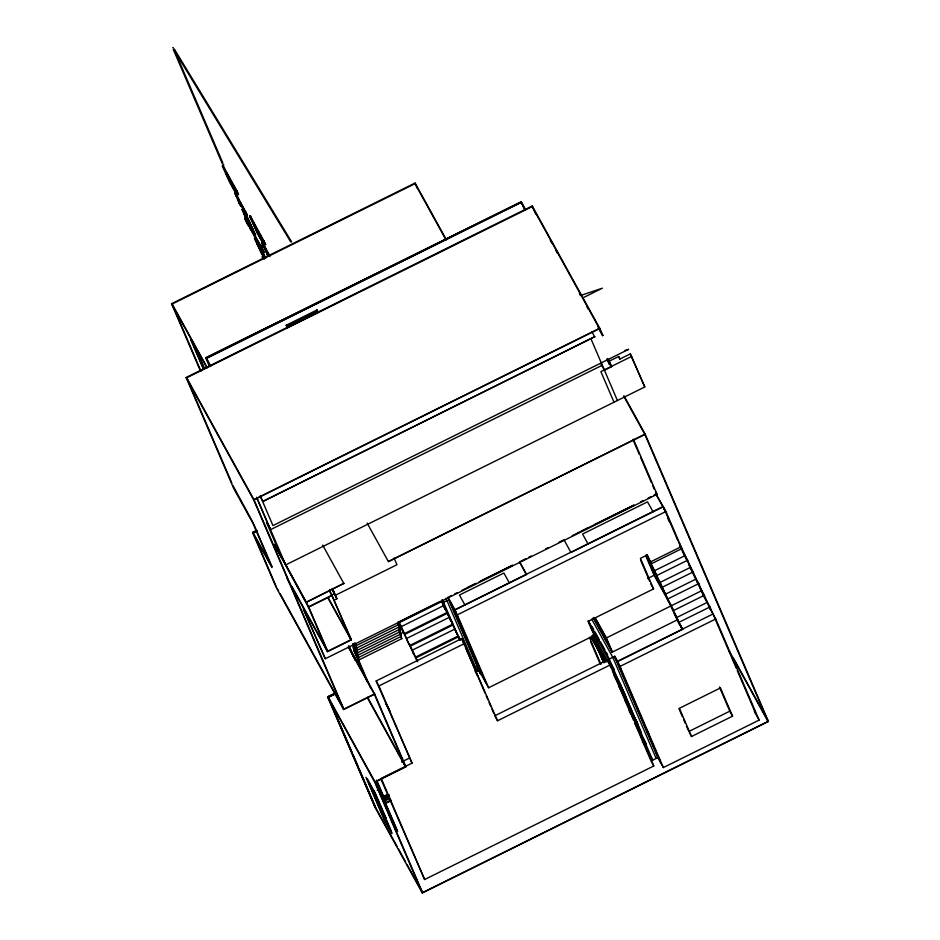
<?xml version="1.0" encoding="UTF-8"?>
<svg xmlns="http://www.w3.org/2000/svg" width="940" height="940" viewBox="0 0 940 940"><rect width="100%" height="100%" fill="white"/><g stroke="black" fill="none" stroke-linecap="round" stroke-linejoin="round"><path stroke-width="1.41" d="M173.266 47.505L172.666 47.799M232.544 185.286L235.729 193.276L229.137 181.326L222.369 166.039L223.062 165.699L236.857 190.703L238.454 194.427L237.773 194.768L232.544 185.286L233.226 184.945L238.454 194.427M225.718 172.925L233.332 188.376L225.718 172.925L226.399 172.584L233.755 187.178M233.625 187.554L230.676 182.101L231.475 181.784M237.773 194.768L236.175 191.043L236.857 190.703M235.317 192.453L238.631 199.221L237.949 199.562L235.928 195.814L234.624 192.794L235.317 192.453L247.197 214.802L246.515 215.143L239.23 202.405L240.64 205.848L241.322 205.508L239.912 202.065L247.197 214.802M235.928 195.814L236.61 195.473M237.949 199.562L237.362 198.998L239.054 203.122L239.735 202.782L241.322 205.508M240.076 203.487L240.769 203.146M246.515 215.143L244.941 211.476L245.634 211.148M259.722 235.282L262.883 243.319L257.29 233.32L249.558 216.036L250.24 215.695L265.644 244.424L264.963 244.764L259.722 235.282L260.415 234.941L265.644 244.424M252.907 222.921L260.509 238.255L252.907 222.921L253.589 222.58L260.039 235M248.724 225.647L249.405 225.318L261.849 247.702L260.697 244.929L260.004 245.27L261.167 248.031L248.724 225.647L263.529 253.025L260.004 245.27M250.31 229.337L250.992 229.008L252.378 231.51M257.983 232.121L258.664 231.792M264.963 244.764L263.365 241.04L264.046 240.699M262.507 242.461L265.82 249.218L265.139 249.558L261.813 242.79L262.507 242.461L270.062 256.162M265.585 258.418L254.399 238.255L264.328 259.052L259.416 247.596L260.098 247.255L261.661 250.204M263.106 245.81L263.799 245.469M261.332 247.514L262.013 247.173L264.211 252.684L253.765 234.025M265.139 249.558L264.645 248.947L267.829 255.845L268.511 255.504L267.101 252.132L269.24 255.48M200.15 370.348L171.562 303.714L415.081 183.042L446.441 239.853M200.972 371.218L172.149 304.02L414.975 183.688L445.842 239.606M205.778 357.835L521.254 201.818L205.778 357.835L209.526 366.412M206.495 358.399L521.16 202.476M316.98 309.988L317.485 311.163L286.712 326.415L286.207 325.24L316.98 309.988L318.355 312.48M256.949 530.889L252.837 532.957L271.954 567.572L252.978 523.357L233.731 488.495L186.108 377.492L532.228 205.966L599.732 328.248L602.857 335.533L598.357 328.178M289.109 326.815L315.159 313.901M231.804 482.949L186.684 377.798L532.122 206.624L599.485 328.647L602.516 335.709M582.87 297.863L602.411 288.18L581.014 295.325M348.505 647.402L374.39 694.296L343.617 709.547L253.612 499.763L599.732 328.248M348.435 646.426L374.637 693.896L343.852 709.148L254.047 499.822L599.485 328.647M263.012 501.373L594.668 336.743L263.012 501.373L260.075 496.003M343.617 709.547L276.254 587.524L252.566 532.463L256.409 530.56M256.55 530.806L252.566 532.463M253.283 533.027L257.09 531.147M256.702 497.389L285.678 564.917L644.793 386.963L630.305 353.898L620.036 358.986L618.661 356.495L608.403 361.571L609.543 364.238M631.68 356.389L600.895 371.641L614.008 402.214M608.474 359.327L611.599 366.623L604.42 370.184L600.883 363.721M281.448 557.209L280.061 553.002M624.066 395.904L645.134 434.08L388.385 561.591L644.887 434.48L623.772 396.222M306.299 602.27L343.817 583.399L306.299 602.27L274.68 545L308.32 606.982L327.484 651.667L351.431 639.799L329.447 590.026M331.597 595.067L334.17 593.798L332.654 590.273L335.404 595.255L396.962 564.74L394.072 557.996M308.32 606.982L332.255 595.114M332.02 595.514L350.984 639.729L327.731 651.255L308.755 607.04L332.02 595.514L329.2 590.426M334.346 600.049L336.92 598.78L332.513 588.511M655.486 493.042L665.955 511.478L681.089 546.751L650.304 562.003M454.561 593.998L457.193 592.694M467.685 587.488L474.254 584.234M480.81 580.99L512.3 565.387M577.654 532.992L588.099 527.822M594.62 524.591L633.772 505.191M648.118 498.082L650.727 496.79M449.003 596.783L451.599 595.49M461.998 590.344L476.286 583.258M478.895 581.966L512.688 565.222M520.831 561.192L526.059 558.595M528.679 557.303L531.288 555.998M545.682 548.878L548.29 547.585M558.76 542.392L563.988 539.807L570.956 552.485L662.959 506.895L655.956 494.193M572.143 535.765L578.723 532.498M581.355 531.194L633.971 505.121M640.539 501.866L643.172 500.562M653.7 495.345L656.332 494.041M413.623 653.923L398.666 621.963L440.12 601.424M325.311 658.717L303.385 609.05L325.311 658.717L657.06 494.322L633.419 439.215M355.285 643.583L356.366 645.545L399.112 624.36L398.102 621.998M446.994 600.625L443.574 602.317L441.976 599.685M397.996 624.418L400.017 629.13L357.259 650.316L354.239 643.254L356.812 647.93L399.571 626.745L398.055 623.208M444.749 608.544L441.424 600.778L443.997 605.454L401.239 626.639L398.666 621.963M352.97 644.111L357.717 652.701L400.464 631.516L398.948 627.991M399.759 634.136L403.683 632.197L400.934 627.215M353.416 646.497L358.163 655.086L400.91 633.901L398.901 629.201M404.271 633.689L447.029 612.504M404.682 634.441L447.44 613.256L460.154 640.234M353.863 648.882L358.61 657.471L401.368 636.286L398.842 630.411M456.17 612.633L455.019 609.942L526.494 574.528L519.526 561.838L526.494 574.528M367.129 681.347L353.91 650.515L359.056 659.857L401.815 638.671L399.794 633.971M406.844 638.366L449.602 617.181L444.855 608.58M651.091 563.695L647.284 554.952L640.434 558.337L653.559 588.922L588.569 621.117L594.632 635.229L488.6 687.763L457.322 614.854L665.955 511.478M409.875 645.416L452.634 624.231M410.287 646.168L453.045 624.982M417.149 661.02L412.448 650.092L455.207 628.907M375.295 807.836L327.672 696.822L335.369 693.003M335.51 693.262L327.672 696.822M645.134 434.08L768.438 721.485L422.319 893L375.577 808.33L327.954 697.316L335.862 693.368M336.003 693.614L328.389 697.386L329.552 700.077M415.48 657.142L458.238 635.957M458.649 636.709L415.891 657.894L417.56 661.772M610.389 664.839L653.782 765.971L424.633 879.523L381.24 778.391L412.026 763.139L376.164 680.971L461.669 638.601L497.53 720.769L610.389 664.839L607.639 659.857L494.781 715.786L497.53 720.769M412.026 763.139L378.914 685.953L464.419 643.583M660.738 583.529L668.505 601.259L646.885 554.506M649.082 558.995L651.761 566.221L656.872 575.468L687.645 560.216L683.18 552.121M651.291 563.788L682.064 548.537L678.339 541.769M682.205 551.134L679.514 543.908L680.689 547.609M385.788 703.108L389.865 710.828M654.311 570.839L685.096 555.587M647.672 578.511L654.475 575.104L645.956 555.246M657.342 577.9L660.232 582.354M477.027 670.702L479.083 669.68M478.977 670.337L477.273 671.184L445.948 598.263M659.892 582.518L690.677 567.266M662.453 587.148L693.227 571.896L688.761 563.8M674.427 612.774L682.217 629.248L677.106 620L663.264 589.404M693.368 574.493L687.645 560.216M665.473 594.197L696.258 578.946M668.023 598.827L698.808 583.576L694.343 575.48M698.937 586.172L693.227 571.896M621.129 669.562L617.674 661.513L682.663 629.307L677.411 619.812L612.128 652.195L606.077 638.084L701.839 590.626M699.924 587.159L704.389 595.255L673.604 610.507L654.17 575.292L645.757 555.693M704.518 597.852L698.808 583.576M594.844 636.78L600.637 650.269L599.262 650.95L592.905 636.11M601.647 652.63L600.272 653.3L604.326 662.747M676.636 617.568L707.42 602.305M679.185 622.186L709.97 606.934L704.859 597.687M401.58 761.964L409.276 758.157M617.674 661.513L614.784 656.284L609.355 659.011L588.299 620.858M675.061 613.926L679.667 624.618L671.9 606.958M710.1 609.531L704.389 595.255M713.002 613.996L617.227 661.443L660.62 762.575M422.319 893L374.684 781.986L405.469 766.735L374.39 694.296M644.887 434.48L767.992 721.415L422.554 892.601L375.13 782.057L405.916 766.805L374.637 693.896M715.751 618.966L759.132 720.099L663.37 767.557L619.977 666.425L715.751 618.966L710.44 609.367M377.175 790.188L379.454 789.059L375.33 781.587M387.409 794.582L383.461 796.533L384.014 797.531L389.278 794.923M387.48 794.7L383.532 796.662L376.611 780.553M382.803 799.552L389.219 796.368M383.214 800.304L389.63 797.12M384.531 801.068L389.571 798.577M384.554 803.277L390.899 800.14M384.413 803.63L391.04 800.386M384.554 803.876L390.97 800.704M391.804 832.687L384.237 818.999L385.952 818.141L383.931 819.175L391.91 833.616L373.944 791.762L365.977 777.309L383.931 819.175M688.773 731.52L729.804 711.181L719.429 686.987M691.523 736.502L732.554 716.163L720.451 687.939L679.409 708.278L691.523 736.502L689.455 732.765M655.92 757.957L657.977 756.947L614.784 656.284M642.42 741.167L652.736 760.143L657.871 757.593L614.478 656.461L619.977 666.425M580.344 295.548L579.393 293.092M624.642 350.667L628.649 349.328L272.953 525.589L260.404 496.344M238.631 199.221L238.043 198.657L238.196 199.245M235.834 192.3L236.41 192.935L233.226 184.945M248.442 224.46L245.34 217.974L245.716 219.02M265.82 249.218L265.327 248.607L265.808 250.299M262.942 242.179L263.564 242.978L260.415 234.941M262.883 256.127L263.776 257.313M263.094 257.642L262.201 256.467L262.33 257.325M174.441 49.303L291.659 241.921M173.524 49.268L290.742 241.886M260.944 237.761L253.589 222.58M260.697 244.929L262.013 247.173M239.054 203.122L240.64 205.848M245.857 215.131L253.189 230.077L249.453 223.508M644.793 386.963L630.305 353.898M586.948 306.71L588.322 309.213M598.016 326.756L602.857 335.533M550.323 240.417L551.745 242.99M555.998 250.698L557.408 253.271M525.648 209.773L521.394 202.065L206.06 358.328L210.302 366.024M521.019 202.229L525.354 210.067M607.416 359.033L611.599 366.623M591.824 331.609L594.762 336.978M606.958 358.939L611.153 366.553L608.133 359.503M600.918 362.746L602.293 365.237L270.544 529.643L266.42 522.17L281.554 557.444M655.685 491.832L657.06 494.322M682.84 552.285L686.27 559.288M688.421 563.965L691.852 570.968M694.002 575.656L697.433 582.647M699.583 587.336L704.013 596.677M705.164 599.015L707.08 602.481M653.042 511.818L647.543 501.854L582.565 534.049L588.064 544.013M733.282 657.8L768.438 721.485M728.993 650.774L767.992 721.415M754.28 711.31L755.678 713.848M759.132 720.099L756.289 714.894M652.748 567.208L662.923 589.58M729.804 711.181L732.554 716.163M655.18 576.385L671.501 605.948M680.008 624.454L682.663 629.307M650.809 583.94L653.559 588.922M595.208 617.674L606.382 637.908L612.434 652.008L593.363 617.474M594.809 617.686L606.077 638.084M593.328 618.144L612.128 652.195M591.718 619.166L612.774 657.318L656.155 758.451M592.188 626.851L593.598 629.4M595.008 631.939L599.226 639.588M600.637 642.138L604.855 649.787M606.253 652.325L607.663 654.875M590.99 627.438L614.208 669.491M591.883 630.246L594.632 635.229M592.94 634.394L619.86 682.875M600.637 650.269L606.97 661.736M618.92 683.404L625.253 694.871M606.793 661.831L600.46 650.363L594.092 635.522M615.23 677.117L625.782 696.223M601.471 652.712L605.689 660.35M614.137 675.649L621.869 689.655M657.977 756.947L660.174 760.93M599.086 650.88L604.89 661.149M618.955 686.623L630.705 708.161M605.195 662.218L590.943 637.414M624.184 696.622L630.517 708.09L640.352 731.026M657.871 757.593L663.37 767.557M591.26 637.25L598.334 650.057M629.06 707.409L636.803 721.427M624.677 699.854L638.037 724.059M635.851 721.92L638.659 727.019M635.675 722.002L640.598 730.92M629.107 710.64L641.55 733.447L620.423 684.202M635.182 723.87L646.438 744.257M638.507 730.145L646.238 744.139M651.032 760.989L653.782 765.971M509.398 582.988L503.899 573.024L459.437 595.067L464.936 605.031M318.026 312.609L316.674 310.177L317.285 311.587L287.182 326.497L286.583 325.087L287.922 327.52M222.369 166.039L236.175 191.043M249.558 216.036L263.365 241.04M234.624 192.794L244.941 211.476M261.813 242.79L269.38 256.502M268.558 255.821L266.42 252.472L267.829 255.845M455.019 609.942L448.004 597.241L479.682 671.09M457.322 614.854L447.698 597.429L480.493 673.863L478.425 670.126M442.67 600.531L444.091 603.092M481.186 673.498L485.393 681.112M476.921 666.601L488.6 687.763M451.059 620.858L452.481 623.42M456.605 633.019L460.271 639.647M286.207 325.24L287.581 327.731M475.041 671.136L475.464 671.877M476.004 672.864L477.626 675.801M367.152 523.098L388.385 561.591M398.654 623.255L400.593 626.757M398.031 622.398L399.112 624.36M397.937 623.796L399.571 626.745M407.596 641.456L412.448 650.092M398.936 627.168L400.017 629.13M413.201 653.183L417.513 660.832M398.842 628.566L400.464 631.516M399.829 631.939L400.91 633.901M399.735 633.349L401.368 636.286M400.734 636.709L401.815 638.671M322.69 545.13L343.923 583.634M210.748 366.083L206.365 358.152L209.385 365.131M334.17 593.798L336.92 598.78M172.149 304.02L206.788 366.776M171.562 303.714L207.012 367.928M194.78 346.085L190.655 338.612L203.71 369.044M376.164 680.971L378.914 685.953M328.236 597.793L351.431 639.799M357.259 650.316L354.686 645.639L357.717 652.701M327.802 597.734L350.984 639.729M385.494 702.826L389.019 709.195M353.111 645.792L352.7 645.04L359.056 659.857M349.445 647.719L363.51 673.205M367.599 697.398L405.916 766.805M367.223 697.457L405.469 766.735M268.817 525.73L269.851 528.398L256.596 497.483M186.684 377.798L254.047 499.822M186.108 377.492L253.612 499.763M281.788 557.044L274.786 544.342L308.755 607.04M292.246 586.983L327.731 651.255M287.158 578.605L327.484 651.667M253.354 523.204L232.956 485.639M271.848 566.644L253.142 532.78L276.348 586.877M277.206 588.405L278.616 590.978M280.038 593.539L343.852 709.148M375.836 782.761L379.278 788.989L396.422 828.974L394.365 825.238M328.26 697.139L375.13 782.057M327.954 697.316L374.684 781.986M385.882 806.073L387.257 808.565M424.633 879.523L380.806 778.802M394.177 825.167L397.62 831.395L379.454 789.059M394.024 825.402L396.081 829.139L387.809 809.845M367.458 779.154L373.638 790.352M397.056 846.411L375.812 807.93L353.264 755.349M398.478 848.973L405.563 861.804M406.973 864.377L422.554 892.601M260.474 237.785L261.614 239.9M248.16 220.865L244.271 214.344L252.508 230.417L245.493 215.389M250.111 225.471L255.609 235L248.16 218.526L242.649 208.95L242.732 209.691M233.59 188.353L230.347 182.043M259.416 247.596L263.788 256.267M260.932 250.604L257.231 242.708M230.676 182.101L226.399 172.584M257.701 244.588L259.17 247.631M245.422 215.965L246.515 218.256M265.268 256.972L255.081 237.914L255.104 238.525M262.354 252.672L264.587 257.313M246.209 220.125L246.785 221.346M228.373 177.895L229.818 180.997M618.661 356.495L619.801 359.151M607.604 360.42L609.308 364.403M709.97 606.934L736.138 667.929M737.242 670.49L755.807 713.777M682.064 548.537L688.127 562.649M677.775 540.465L663.205 506.496L454.572 609.884L485.851 682.793M591.025 338.964L617.427 400.522M662.959 506.895L664.122 509.598M667.588 517.682L669.327 521.723M632.973 439.615L639.317 454.396M640.469 457.087L651.432 482.62M652.583 485.31L654.311 489.341M532.228 205.966L535.659 213.956M521.124 201.571L524.626 209.655M646.544 554.671L647.554 557.032M640.539 560.005L649.669 581.273M678.962 708.666L682.428 716.738M683.58 719.429L685.307 723.459M686.459 726.138L688.186 730.18M415.081 183.042L417.372 188.364M647.613 731.308L649.34 735.327M620.247 684.155L629.506 705.74M609.167 658.94L652.736 760.143M607.639 659.857L611.118 667.941M612.269 670.643L630.787 713.789M631.939 716.491L633.678 720.534M634.829 723.236L650.457 759.638M588.029 621.269L591.331 628.966M592.799 636.239L603.644 661.525M592.447 636.368L603.327 661.736M591.977 635.652L603.55 662.618M589.404 637.32L600.966 664.286M590.696 641.785L595.032 651.878M595.326 652.572L597.875 658.493M598.216 659.304L600.143 663.793M461.669 638.601L464.524 645.251M465.664 647.918L485.075 693.168M486.215 695.823L487.93 699.818M489.07 702.474L490.786 706.469M491.926 709.136L493.641 713.119M442.564 599.967L459.648 639.764M449.602 617.181L456.37 632.738M443.997 605.454L450.354 620.271M445.161 609.296L441.835 601.529L399.077 622.715L402.414 630.482M250.24 215.695L252.801 221.664M260.098 247.255L264.469 257.442M258.606 244.541L260.686 249.382M173.994 49.115L222.956 163.231M173.312 49.456L222.263 163.572M223.062 165.699L226.129 172.854M400.652 625.135L408.019 642.196M332.29 588.71L334.029 592.764M355.355 643.183L356.366 645.545M354.791 643.218L356.812 647.93M353.992 643.806L355.097 646.391M353.534 644.076L355.543 648.776M353.475 644.147L358.163 655.086M352.805 643.947L358.61 657.471M356.895 655.932L353.158 647.425L356.483 655.192M356.66 655.497L370.454 687.669M348.846 645.698L355.156 660.409M349.469 647.507L353.44 656.766M195.473 347.33L204.556 368.492M204.074 368.41L195.097 347.483L190.562 339.27L203.463 369.349M376.588 780.212L384.014 797.531M387.632 809.798L389.313 813.699M390.429 816.308L392.098 820.209M393.214 822.817L394.894 826.718M375.777 782.95L376.916 785.617M375.365 782.198L376.505 784.865M374.026 790.364L386.129 818.211M374.896 792.925L376.599 796.897M377.727 799.541L379.431 803.512M380.571 806.156L391.357 831.289M367.211 779.307L384.237 818.999M330.704 702.779L352.101 752.658M328.836 698.479L357.752 765.889M358.904 768.579L375.683 807.672M253.917 524.52L271.966 566.573M222.98 164.993L223.685 164.982L222.98 164.993M247.949 225.024L244.659 218.315L247.949 225.024M256.949 243.237L256.502 242.661L261.555 253.354L256.949 243.237M254.916 235.341L246.938 220.876L241.968 209.291L249.946 223.755L254.916 235.341"/></g></svg>
